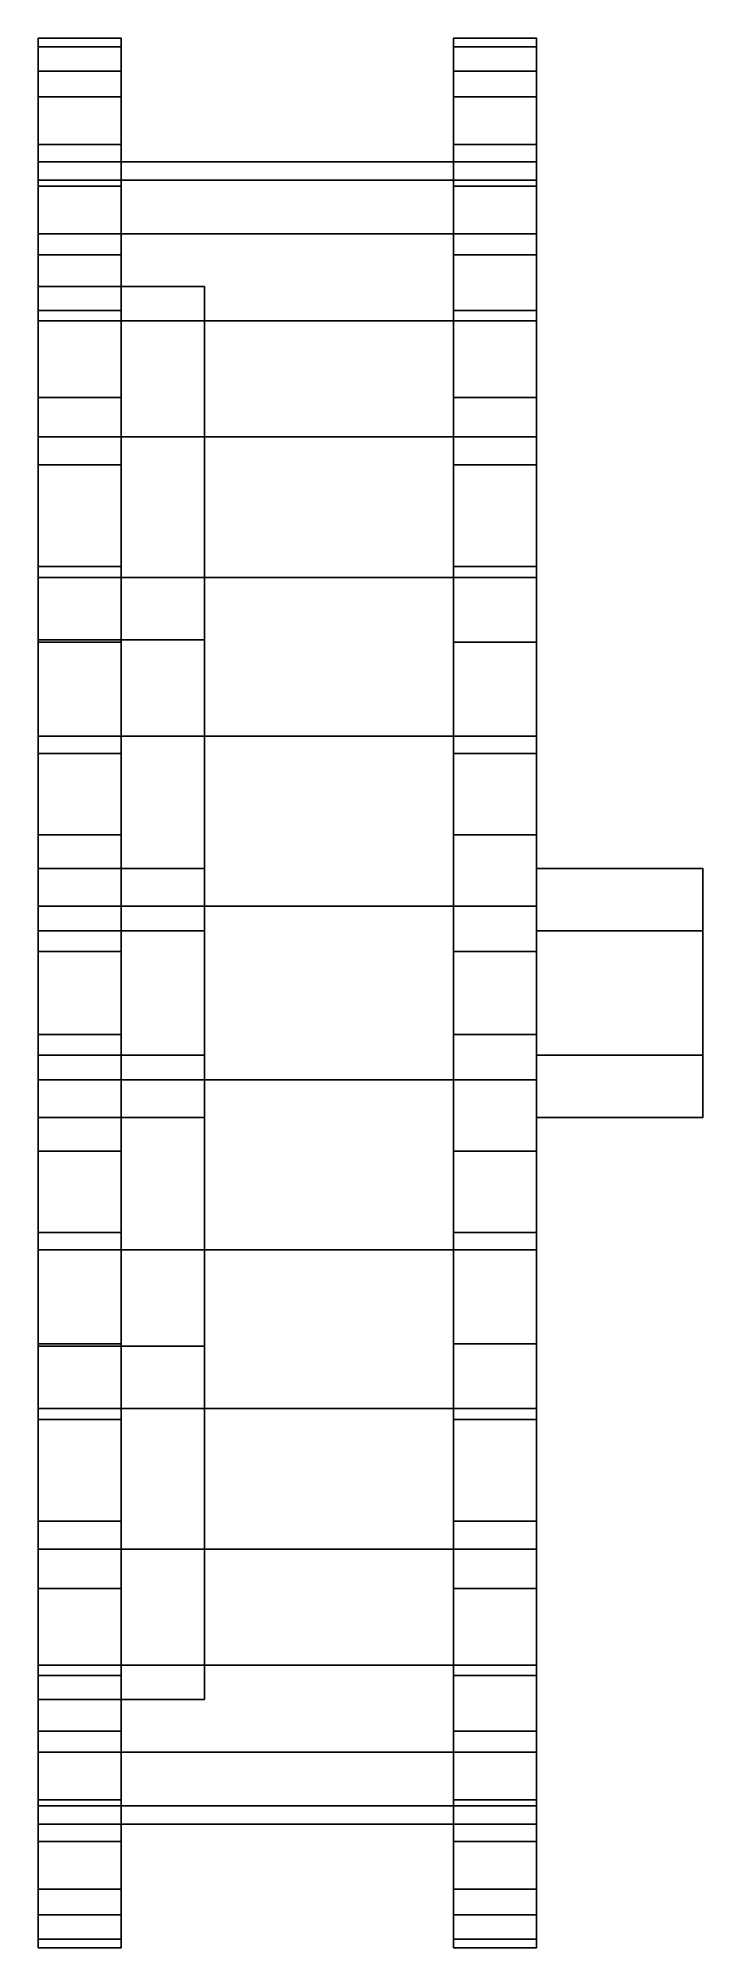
# Model space of a CAD drawing. Extents: x -0.86 to 0.86, y -0.23 to 0.23.
# Drawn here: x -0.86 to -0.7, y -0.2298 to 0.2298 of the extents above.
import ezdxf

# ---------------------------------------------------------------- set-up
doc = ezdxf.new("R2010")
doc.units = 0
doc.layers.add('WHEELS', color=2, linetype='CONTINUOUS')

msp = doc.modelspace()

# ---------------------------------------------------------------- linework, layer by layer
at = {"layer": 'WHEELS'}
for points in [[(-0.84, 0.22979, 0.0141), (-0.86, 0.22979, 0.0141), (-0.86, 0.22769, 0.03399), (-0.84, 0.22769, 0.03399)], [(-0.84, 0.2), (-0.86, 0.2), (-0.86, 0.22979, 0.0141), (-0.84, 0.22979, 0.0141)], [(-0.86, 0.22769, 0.03399), (-0.86, 0.22979, 0.0141), (-0.86, 0.2), (-0.86, 0.19563, 0.04158)], [(-0.84, 0.22979, -0.0141), (-0.86, 0.22979, -0.0141), (-0.86, 0.2), (-0.84, 0.2)], [(-0.84, 0.22769, -0.03399), (-0.86, 0.22769, -0.03399), (-0.86, 0.22979, -0.0141), (-0.84, 0.22979, -0.0141)], [(-0.86, 0.22979, -0.0141), (-0.86, 0.22769, -0.03399), (-0.86, 0.19563, -0.04158), (-0.86, 0.2)], [(-0.84, 0.22769, 0.03399), (-0.86, 0.22769, 0.03399), (-0.86, 0.19563, 0.04158), (-0.84, 0.19563, 0.04158)], [(-0.84, 0.19563, -0.04158), (-0.86, 0.19563, -0.04158), (-0.86, 0.22769, -0.03399), (-0.84, 0.22769, -0.03399)], [(-0.84, 0.19563, 0.04158), (-0.84, 0.2), (-0.84, 0.22979, 0.0141), (-0.84, 0.22769, 0.03399)], [(-0.84, 0.2), (-0.84, 0.19563, -0.04158), (-0.84, 0.22769, -0.03399), (-0.84, 0.22979, -0.0141)], [(-0.74, 0.2), (-0.76, 0.2), (-0.76, 0.22979, 0.0141), (-0.74, 0.22979, 0.0141)], [(-0.74, 0.22979, 0.0141), (-0.76, 0.22979, 0.0141), (-0.76, 0.22769, 0.03399), (-0.74, 0.22769, 0.03399)], [(-0.76, 0.22769, 0.03399), (-0.76, 0.22979, 0.0141), (-0.76, 0.2), (-0.76, 0.19563, 0.04158)], [(-0.74, 0.22769, -0.03399), (-0.76, 0.22769, -0.03399), (-0.76, 0.22979, -0.0141), (-0.74, 0.22979, -0.0141)], [(-0.74, 0.22979, -0.0141), (-0.76, 0.22979, -0.0141), (-0.76, 0.2), (-0.74, 0.2)], [(-0.76, 0.22979, -0.0141), (-0.76, 0.22769, -0.03399), (-0.76, 0.19563, -0.04158), (-0.76, 0.2)], [(-0.74, 0.22769, 0.03399), (-0.76, 0.22769, 0.03399), (-0.76, 0.19563, 0.04158), (-0.74, 0.19563, 0.04158)], [(-0.74, 0.19563, -0.04158), (-0.76, 0.19563, -0.04158), (-0.76, 0.22769, -0.03399), (-0.74, 0.22769, -0.03399)], [(-0.74, 0.19563, 0.04158), (-0.74, 0.2), (-0.74, 0.22979, 0.0141), (-0.74, 0.22769, 0.03399)], [(-0.74, 0.2), (-0.74, 0.19563, -0.04158), (-0.74, 0.22769, -0.03399), (-0.74, 0.22979, -0.0141)], [(-0.84, 0.22183, 0.06156), (-0.86, 0.22183, 0.06156), (-0.86, 0.21565, 0.08058), (-0.84, 0.21565, 0.08058)], [(-0.84, 0.19563, 0.04158), (-0.86, 0.19563, 0.04158), (-0.86, 0.22183, 0.06156), (-0.84, 0.22183, 0.06156)], [(-0.86, 0.21565, 0.08058), (-0.86, 0.22183, 0.06156), (-0.86, 0.19563, 0.04158), (-0.86, 0.18271, 0.08135)], [(-0.84, 0.22183, -0.06156), (-0.86, 0.22183, -0.06156), (-0.86, 0.19563, -0.04158), (-0.84, 0.19563, -0.04158)], [(-0.84, 0.21565, -0.08058), (-0.86, 0.21565, -0.08058), (-0.86, 0.22183, -0.06156), (-0.84, 0.22183, -0.06156)], [(-0.86, 0.22183, -0.06156), (-0.86, 0.21565, -0.08058), (-0.86, 0.18271, -0.08135), (-0.86, 0.19563, -0.04158)], [(-0.84, 0.18271, 0.08135), (-0.84, 0.19563, 0.04158), (-0.84, 0.22183, 0.06156), (-0.84, 0.21565, 0.08058)], [(-0.84, 0.19563, -0.04158), (-0.84, 0.18271, -0.08135), (-0.84, 0.21565, -0.08058), (-0.84, 0.22183, -0.06156)], [(-0.74, 0.19563, 0.04158), (-0.76, 0.19563, 0.04158), (-0.76, 0.22183, 0.06156), (-0.74, 0.22183, 0.06156)], [(-0.74, 0.22183, 0.06156), (-0.76, 0.22183, 0.06156), (-0.76, 0.21565, 0.08058), (-0.74, 0.21565, 0.08058)], [(-0.76, 0.21565, 0.08058), (-0.76, 0.22183, 0.06156), (-0.76, 0.19563, 0.04158), (-0.76, 0.18271, 0.08135)], [(-0.74, 0.21565, -0.08058), (-0.76, 0.21565, -0.08058), (-0.76, 0.22183, -0.06156), (-0.74, 0.22183, -0.06156)], [(-0.74, 0.22183, -0.06156), (-0.76, 0.22183, -0.06156), (-0.76, 0.19563, -0.04158), (-0.74, 0.19563, -0.04158)], [(-0.76, 0.22183, -0.06156), (-0.76, 0.21565, -0.08058), (-0.76, 0.18271, -0.08135), (-0.76, 0.19563, -0.04158)], [(-0.74, 0.18271, 0.08135), (-0.74, 0.19563, 0.04158), (-0.74, 0.22183, 0.06156), (-0.74, 0.21565, 0.08058)], [(-0.74, 0.19563, -0.04158), (-0.74, 0.18271, -0.08135), (-0.74, 0.21565, -0.08058), (-0.74, 0.22183, -0.06156)], [(-0.84, 0.21565, 0.08058), (-0.86, 0.21565, 0.08058), (-0.86, 0.18271, 0.08135), (-0.84, 0.18271, 0.08135)], [(-0.84, 0.18271, -0.08135), (-0.86, 0.18271, -0.08135), (-0.86, 0.21565, -0.08058), (-0.84, 0.21565, -0.08058)], [(-0.74, 0.21565, 0.08058), (-0.76, 0.21565, 0.08058), (-0.76, 0.18271, 0.08135), (-0.74, 0.18271, 0.08135)], [(-0.74, 0.18271, -0.08135), (-0.76, 0.18271, -0.08135), (-0.76, 0.21565, -0.08058), (-0.74, 0.21565, -0.08058)], [(-0.84, 0.20419, 0.10634), (-0.86, 0.20419, 0.10634), (-0.86, 0.19419, 0.12366), (-0.84, 0.19419, 0.12366)], [(-0.84, 0.18271, 0.08135), (-0.86, 0.18271, 0.08135), (-0.86, 0.20419, 0.10634), (-0.84, 0.20419, 0.10634)], [(-0.86, 0.19419, 0.12366), (-0.86, 0.20419, 0.10634), (-0.86, 0.18271, 0.08135), (-0.86, 0.1618, 0.11756)], [(-0.84, 0.20419, -0.10634), (-0.86, 0.20419, -0.10634), (-0.86, 0.18271, -0.08135), (-0.84, 0.18271, -0.08135)], [(-0.84, 0.19419, -0.12366), (-0.86, 0.19419, -0.12366), (-0.86, 0.20419, -0.10634), (-0.84, 0.20419, -0.10634)], [(-0.86, 0.20419, -0.10634), (-0.86, 0.19419, -0.12366), (-0.86, 0.1618, -0.11756), (-0.86, 0.18271, -0.08135)], [(-0.84, 0.1618, 0.11756), (-0.84, 0.18271, 0.08135), (-0.84, 0.20419, 0.10634), (-0.84, 0.19419, 0.12366)], [(-0.84, 0.18271, -0.08135), (-0.84, 0.1618, -0.11756), (-0.84, 0.19419, -0.12366), (-0.84, 0.20419, -0.10634)], [(-0.74, 0.18271, 0.08135), (-0.76, 0.18271, 0.08135), (-0.76, 0.20419, 0.10634), (-0.74, 0.20419, 0.10634)], [(-0.74, 0.20419, 0.10634), (-0.76, 0.20419, 0.10634), (-0.76, 0.19419, 0.12366), (-0.74, 0.19419, 0.12366)], [(-0.76, 0.19419, 0.12366), (-0.76, 0.20419, 0.10634), (-0.76, 0.18271, 0.08135), (-0.76, 0.1618, 0.11756)], [(-0.74, 0.19419, -0.12366), (-0.76, 0.19419, -0.12366), (-0.76, 0.20419, -0.10634), (-0.74, 0.20419, -0.10634)], [(-0.74, 0.20419, -0.10634), (-0.76, 0.20419, -0.10634), (-0.76, 0.18271, -0.08135), (-0.74, 0.18271, -0.08135)], [(-0.76, 0.20419, -0.10634), (-0.76, 0.19419, -0.12366), (-0.76, 0.1618, -0.11756), (-0.76, 0.18271, -0.08135)], [(-0.74, 0.1618, 0.11756), (-0.74, 0.18271, 0.08135), (-0.74, 0.20419, 0.10634), (-0.74, 0.19419, 0.12366)], [(-0.74, 0.18271, -0.08135), (-0.74, 0.1618, -0.11756), (-0.74, 0.19419, -0.12366), (-0.74, 0.20419, -0.10634)], [(-0.86, 0.19563, 0.04158), (-0.86, 0.2), (-0.86, 0.1, 0.17321), (-0.86, 0.13383, 0.14863)], [(-0.86, 0.1, 0.17321), (-0.86, 0.2), (-0.86, 0.17), (-0.86, 0.085, 0.14722)], [(-0.86, 0.13383, -0.14863), (-0.86, 0.1, -0.17321), (-0.86, 0.2), (-0.86, 0.19563, -0.04158)], [(-0.86, 0.2), (-0.86, 0.1, -0.17321), (-0.86, 0.085, -0.14722), (-0.86, 0.17)], [(-0.76, 0.19563, 0.04158), (-0.76, 0.2), (-0.84, 0.2), (-0.84, 0.19563, 0.04158)], [(-0.76, 0.2), (-0.76, 0.19563, -0.04158), (-0.84, 0.19563, -0.04158), (-0.84, 0.2)], [(-0.74, 0.015, 0.02598), (-0.74, 0.03), (-0.74, 0.2), (-0.74, 0.1, 0.17321)], [(-0.74, 0.1, 0.17321), (-0.74, 0.2), (-0.74, 0.19563, 0.04158), (-0.74, 0.13383, 0.14863)], [(-0.74, 0.03), (-0.74, 0.015, -0.02598), (-0.74, 0.1, -0.17321), (-0.74, 0.2)], [(-0.74, 0.2), (-0.74, 0.1, -0.17321), (-0.74, 0.13383, -0.14863), (-0.74, 0.19563, -0.04158)], [(-0.86, 0.1618, 0.11756), (-0.86, 0.18271, 0.08135), (-0.86, 0.19563, 0.04158), (-0.86, 0.13383, 0.14863)], [(-0.86, 0.18271, -0.08135), (-0.86, 0.1618, -0.11756), (-0.86, 0.13383, -0.14863), (-0.86, 0.19563, -0.04158)], [(-0.84, 0.19419, 0.12366), (-0.86, 0.19419, 0.12366), (-0.86, 0.1618, 0.11756), (-0.84, 0.1618, 0.11756)], [(-0.84, 0.1618, -0.11756), (-0.86, 0.1618, -0.11756), (-0.86, 0.19419, -0.12366), (-0.84, 0.19419, -0.12366)], [(-0.76, 0.18271, 0.08135), (-0.76, 0.19563, 0.04158), (-0.84, 0.19563, 0.04158), (-0.84, 0.18271, 0.08135)], [(-0.76, 0.19563, -0.04158), (-0.76, 0.18271, -0.08135), (-0.84, 0.18271, -0.08135), (-0.84, 0.19563, -0.04158)], [(-0.74, 0.19419, 0.12366), (-0.76, 0.19419, 0.12366), (-0.76, 0.1618, 0.11756), (-0.74, 0.1618, 0.11756)], [(-0.74, 0.1618, -0.11756), (-0.76, 0.1618, -0.11756), (-0.76, 0.19419, -0.12366), (-0.74, 0.19419, -0.12366)], [(-0.74, 0.13383, 0.14863), (-0.74, 0.19563, 0.04158), (-0.74, 0.18271, 0.08135), (-0.74, 0.1618, 0.11756)], [(-0.74, 0.19563, -0.04158), (-0.74, 0.13383, -0.14863), (-0.74, 0.1618, -0.11756), (-0.74, 0.18271, -0.08135)], [(-0.76, 0.1618, 0.11756), (-0.76, 0.18271, 0.08135), (-0.84, 0.18271, 0.08135), (-0.84, 0.1618, 0.11756)], [(-0.76, 0.18271, -0.08135), (-0.76, 0.1618, -0.11756), (-0.84, 0.1618, -0.11756), (-0.84, 0.18271, -0.08135)], [(-0.84, 0.17761, 0.14647), (-0.86, 0.17761, 0.14647), (-0.86, 0.16423, 0.16133), (-0.84, 0.16423, 0.16133)], [(-0.84, 0.1618, 0.11756), (-0.86, 0.1618, 0.11756), (-0.86, 0.17761, 0.14647), (-0.84, 0.17761, 0.14647)], [(-0.86, 0.16423, 0.16133), (-0.86, 0.17761, 0.14647), (-0.86, 0.1618, 0.11756), (-0.86, 0.13383, 0.14863)], [(-0.84, 0.17761, -0.14647), (-0.86, 0.17761, -0.14647), (-0.86, 0.1618, -0.11756), (-0.84, 0.1618, -0.11756)], [(-0.84, 0.16423, -0.16133), (-0.86, 0.16423, -0.16133), (-0.86, 0.17761, -0.14647), (-0.84, 0.17761, -0.14647)], [(-0.86, 0.17761, -0.14647), (-0.86, 0.16423, -0.16133), (-0.86, 0.13383, -0.14863), (-0.86, 0.1618, -0.11756)], [(-0.84, 0.13383, 0.14863), (-0.84, 0.1618, 0.11756), (-0.84, 0.17761, 0.14647), (-0.84, 0.16423, 0.16133)], [(-0.84, 0.1618, -0.11756), (-0.84, 0.13383, -0.14863), (-0.84, 0.16423, -0.16133), (-0.84, 0.17761, -0.14647)], [(-0.74, 0.1618, 0.11756), (-0.76, 0.1618, 0.11756), (-0.76, 0.17761, 0.14647), (-0.74, 0.17761, 0.14647)], [(-0.74, 0.17761, 0.14647), (-0.76, 0.17761, 0.14647), (-0.76, 0.16423, 0.16133), (-0.74, 0.16423, 0.16133)], [(-0.76, 0.16423, 0.16133), (-0.76, 0.17761, 0.14647), (-0.76, 0.1618, 0.11756), (-0.76, 0.13383, 0.14863)], [(-0.74, 0.16423, -0.16133), (-0.76, 0.16423, -0.16133), (-0.76, 0.17761, -0.14647), (-0.74, 0.17761, -0.14647)], [(-0.74, 0.17761, -0.14647), (-0.76, 0.17761, -0.14647), (-0.76, 0.1618, -0.11756), (-0.74, 0.1618, -0.11756)], [(-0.76, 0.17761, -0.14647), (-0.76, 0.16423, -0.16133), (-0.76, 0.13383, -0.14863), (-0.76, 0.1618, -0.11756)], [(-0.74, 0.13383, 0.14863), (-0.74, 0.1618, 0.11756), (-0.74, 0.17761, 0.14647), (-0.74, 0.16423, 0.16133)], [(-0.74, 0.1618, -0.11756), (-0.74, 0.13383, -0.14863), (-0.74, 0.16423, -0.16133), (-0.74, 0.17761, -0.14647)], [(-0.82, 0.085, -0.14722), (-0.82, 0.17), (-0.86, 0.17), (-0.86, 0.085, -0.14722)], [(-0.82, 0.17), (-0.82, 0.085, 0.14722), (-0.86, 0.085, 0.14722), (-0.86, 0.17)], [(-0.82, 0.085, 0.14722), (-0.82, 0.17), (-0.82, 0.03), (-0.82, 0.015, 0.02598)], [(-0.82, 0.17), (-0.82, 0.085, -0.14722), (-0.82, 0.015, -0.02598), (-0.82, 0.03)], [(-0.84, 0.16423, 0.16133), (-0.86, 0.16423, 0.16133), (-0.86, 0.13383, 0.14863), (-0.84, 0.13383, 0.14863)], [(-0.84, 0.13383, -0.14863), (-0.86, 0.13383, -0.14863), (-0.86, 0.16423, -0.16133), (-0.84, 0.16423, -0.16133)], [(-0.76, 0.13383, 0.14863), (-0.76, 0.1618, 0.11756), (-0.84, 0.1618, 0.11756), (-0.84, 0.13383, 0.14863)], [(-0.76, 0.1618, -0.11756), (-0.76, 0.13383, -0.14863), (-0.84, 0.13383, -0.14863), (-0.84, 0.1618, -0.11756)], [(-0.74, 0.16423, 0.16133), (-0.76, 0.16423, 0.16133), (-0.76, 0.13383, 0.14863), (-0.74, 0.13383, 0.14863)], [(-0.74, 0.13383, -0.14863), (-0.76, 0.13383, -0.14863), (-0.76, 0.16423, -0.16133), (-0.74, 0.16423, -0.16133)], [(-0.84, 0.14328, 0.1802), (-0.86, 0.14328, 0.1802), (-0.86, 0.1271, 0.19195), (-0.84, 0.1271, 0.19195)], [(-0.84, 0.13383, 0.14863), (-0.86, 0.13383, 0.14863), (-0.86, 0.14328, 0.1802), (-0.84, 0.14328, 0.1802)], [(-0.86, 0.1271, 0.19195), (-0.86, 0.14328, 0.1802), (-0.86, 0.13383, 0.14863), (-0.86, 0.1, 0.17321)], [(-0.84, 0.14328, -0.1802), (-0.86, 0.14328, -0.1802), (-0.86, 0.13383, -0.14863), (-0.84, 0.13383, -0.14863)], [(-0.84, 0.1271, -0.19195), (-0.86, 0.1271, -0.19195), (-0.86, 0.14328, -0.1802), (-0.84, 0.14328, -0.1802)], [(-0.86, 0.14328, -0.1802), (-0.86, 0.1271, -0.19195), (-0.86, 0.1, -0.17321), (-0.86, 0.13383, -0.14863)], [(-0.84, 0.1, 0.17321), (-0.84, 0.13383, 0.14863), (-0.84, 0.14328, 0.1802), (-0.84, 0.1271, 0.19195)], [(-0.84, 0.13383, -0.14863), (-0.84, 0.1, -0.17321), (-0.84, 0.1271, -0.19195), (-0.84, 0.14328, -0.1802)], [(-0.74, 0.13383, 0.14863), (-0.76, 0.13383, 0.14863), (-0.76, 0.14328, 0.1802), (-0.74, 0.14328, 0.1802)], [(-0.74, 0.14328, 0.1802), (-0.76, 0.14328, 0.1802), (-0.76, 0.1271, 0.19195), (-0.74, 0.1271, 0.19195)], [(-0.76, 0.1271, 0.19195), (-0.76, 0.14328, 0.1802), (-0.76, 0.13383, 0.14863), (-0.76, 0.1, 0.17321)], [(-0.74, 0.1271, -0.19195), (-0.76, 0.1271, -0.19195), (-0.76, 0.14328, -0.1802), (-0.74, 0.14328, -0.1802)], [(-0.74, 0.14328, -0.1802), (-0.76, 0.14328, -0.1802), (-0.76, 0.13383, -0.14863), (-0.74, 0.13383, -0.14863)], [(-0.76, 0.14328, -0.1802), (-0.76, 0.1271, -0.19195), (-0.76, 0.1, -0.17321), (-0.76, 0.13383, -0.14863)], [(-0.74, 0.1, 0.17321), (-0.74, 0.13383, 0.14863), (-0.74, 0.14328, 0.1802), (-0.74, 0.1271, 0.19195)], [(-0.74, 0.13383, -0.14863), (-0.74, 0.1, -0.17321), (-0.74, 0.1271, -0.19195), (-0.74, 0.14328, -0.1802)], [(-0.76, 0.1, 0.17321), (-0.76, 0.13383, 0.14863), (-0.84, 0.13383, 0.14863), (-0.84, 0.1, 0.17321)], [(-0.76, 0.13383, -0.14863), (-0.76, 0.1, -0.17321), (-0.84, 0.1, -0.17321), (-0.84, 0.13383, -0.14863)], [(-0.84, 0.1271, 0.19195), (-0.86, 0.1271, 0.19195), (-0.86, 0.1, 0.17321), (-0.84, 0.1, 0.17321)], [(-0.84, 0.1, -0.17321), (-0.86, 0.1, -0.17321), (-0.86, 0.1271, -0.19195), (-0.84, 0.1271, -0.19195)], [(-0.74, 0.1271, 0.19195), (-0.76, 0.1271, 0.19195), (-0.76, 0.1, 0.17321), (-0.74, 0.1, 0.17321)], [(-0.74, 0.1, -0.17321), (-0.76, 0.1, -0.17321), (-0.76, 0.1271, -0.19195), (-0.74, 0.1271, -0.19195)], [(-0.84, 0.10268, 0.20605), (-0.86, 0.10268, 0.20605), (-0.86, 0.08441, 0.21418), (-0.84, 0.08441, 0.21418)], [(-0.84, 0.1, 0.17321), (-0.86, 0.1, 0.17321), (-0.86, 0.10268, 0.20605), (-0.84, 0.10268, 0.20605)], [(-0.86, 0.08441, 0.21418), (-0.86, 0.10268, 0.20605), (-0.86, 0.1, 0.17321), (-0.86, 0.0618, 0.19021)], [(-0.84, 0.10268, -0.20605), (-0.86, 0.10268, -0.20605), (-0.86, 0.1, -0.17321), (-0.84, 0.1, -0.17321)], [(-0.84, 0.08441, -0.21418), (-0.86, 0.08441, -0.21418), (-0.86, 0.10268, -0.20605), (-0.84, 0.10268, -0.20605)], [(-0.86, 0.10268, -0.20605), (-0.86, 0.08441, -0.21418), (-0.86, 0.0618, -0.19021), (-0.86, 0.1, -0.17321)], [(-0.84, 0.0618, 0.19021), (-0.84, 0.1, 0.17321), (-0.84, 0.10268, 0.20605), (-0.84, 0.08441, 0.21418)], [(-0.84, 0.1, -0.17321), (-0.84, 0.0618, -0.19021), (-0.84, 0.08441, -0.21418), (-0.84, 0.10268, -0.20605)], [(-0.74, 0.1, 0.17321), (-0.76, 0.1, 0.17321), (-0.76, 0.10268, 0.20605), (-0.74, 0.10268, 0.20605)], [(-0.74, 0.10268, 0.20605), (-0.76, 0.10268, 0.20605), (-0.76, 0.08441, 0.21418), (-0.74, 0.08441, 0.21418)], [(-0.76, 0.08441, 0.21418), (-0.76, 0.10268, 0.20605), (-0.76, 0.1, 0.17321), (-0.76, 0.0618, 0.19021)], [(-0.74, 0.08441, -0.21418), (-0.76, 0.08441, -0.21418), (-0.76, 0.10268, -0.20605), (-0.74, 0.10268, -0.20605)], [(-0.74, 0.10268, -0.20605), (-0.76, 0.10268, -0.20605), (-0.76, 0.1, -0.17321), (-0.74, 0.1, -0.17321)], [(-0.76, 0.10268, -0.20605), (-0.76, 0.08441, -0.21418), (-0.76, 0.0618, -0.19021), (-0.76, 0.1, -0.17321)], [(-0.74, 0.0618, 0.19021), (-0.74, 0.1, 0.17321), (-0.74, 0.10268, 0.20605), (-0.74, 0.08441, 0.21418)], [(-0.74, 0.1, -0.17321), (-0.74, 0.0618, -0.19021), (-0.74, 0.08441, -0.21418), (-0.74, 0.10268, -0.20605)], [(-0.86, -0.1, 0.17321), (-0.86, 0.1, 0.17321), (-0.86, 0.085, 0.14722), (-0.86, -0.085, 0.14722)], [(-0.86, 0.0618, 0.19021), (-0.86, 0.1, 0.17321), (-0.86, -0.1, 0.17321), (-0.86, -0.0618, 0.19021)], [(-0.86, -0.0618, -0.19021), (-0.86, -0.1, -0.17321), (-0.86, 0.1, -0.17321), (-0.86, 0.0618, -0.19021)], [(-0.86, 0.1, -0.17321), (-0.86, -0.1, -0.17321), (-0.86, -0.085, -0.14722), (-0.86, 0.085, -0.14722)], [(-0.76, 0.0618, 0.19021), (-0.76, 0.1, 0.17321), (-0.84, 0.1, 0.17321), (-0.84, 0.0618, 0.19021)], [(-0.76, 0.1, -0.17321), (-0.76, 0.0618, -0.19021), (-0.84, 0.0618, -0.19021), (-0.84, 0.1, -0.17321)], [(-0.74, -0.1, 0.17321), (-0.74, 0.1, 0.17321), (-0.74, 0.0618, 0.19021), (-0.74, -0.0618, 0.19021)], [(-0.74, -0.015, 0.02598), (-0.74, 0.015, 0.02598), (-0.74, 0.1, 0.17321), (-0.74, -0.1, 0.17321)], [(-0.74, 0.015, -0.02598), (-0.74, -0.015, -0.02598), (-0.74, -0.1, -0.17321), (-0.74, 0.1, -0.17321)], [(-0.74, 0.1, -0.17321), (-0.74, -0.1, -0.17321), (-0.74, -0.0618, -0.19021), (-0.74, 0.0618, -0.19021)], [(-0.82, -0.085, -0.14722), (-0.82, 0.085, -0.14722), (-0.86, 0.085, -0.14722), (-0.86, -0.085, -0.14722)], [(-0.82, 0.085, 0.14722), (-0.82, -0.085, 0.14722), (-0.86, -0.085, 0.14722), (-0.86, 0.085, 0.14722)], [(-0.84, 0.08441, 0.21418), (-0.86, 0.08441, 0.21418), (-0.86, 0.0618, 0.19021), (-0.84, 0.0618, 0.19021)], [(-0.84, 0.0618, -0.19021), (-0.86, 0.0618, -0.19021), (-0.86, 0.08441, -0.21418), (-0.84, 0.08441, -0.21418)], [(-0.82, -0.085, 0.14722), (-0.82, 0.085, 0.14722), (-0.82, 0.015, 0.02598), (-0.82, -0.015, 0.02598)], [(-0.82, 0.085, -0.14722), (-0.82, -0.085, -0.14722), (-0.82, -0.015, -0.02598), (-0.82, 0.015, -0.02598)], [(-0.74, 0.08441, 0.21418), (-0.76, 0.08441, 0.21418), (-0.76, 0.0618, 0.19021), (-0.74, 0.0618, 0.19021)], [(-0.74, 0.0618, -0.19021), (-0.76, 0.0618, -0.19021), (-0.76, 0.08441, -0.21418), (-0.74, 0.08441, -0.21418)], [(-0.84, 0.0618, 0.19021), (-0.86, 0.0618, 0.19021), (-0.86, 0.0576, 0.22289), (-0.84, 0.0576, 0.22289)], [(-0.86, 0.03804, 0.22705), (-0.86, 0.0576, 0.22289), (-0.86, 0.0618, 0.19021), (-0.86, 0.02091, 0.1989)], [(-0.84, 0.0576, -0.22289), (-0.86, 0.0576, -0.22289), (-0.86, 0.0618, -0.19021), (-0.84, 0.0618, -0.19021)], [(-0.86, 0.0576, -0.22289), (-0.86, 0.03804, -0.22705), (-0.86, 0.02091, -0.1989), (-0.86, 0.0618, -0.19021)], [(-0.86, -0.02091, 0.1989), (-0.86, 0.02091, 0.1989), (-0.86, 0.0618, 0.19021), (-0.86, -0.0618, 0.19021)], [(-0.86, 0.02091, -0.1989), (-0.86, -0.02091, -0.1989), (-0.86, -0.0618, -0.19021), (-0.86, 0.0618, -0.19021)], [(-0.76, 0.02091, 0.1989), (-0.76, 0.0618, 0.19021), (-0.84, 0.0618, 0.19021), (-0.84, 0.02091, 0.1989)], [(-0.84, 0.02091, 0.1989), (-0.84, 0.0618, 0.19021), (-0.84, 0.0576, 0.22289), (-0.84, 0.03804, 0.22705)], [(-0.76, 0.0618, -0.19021), (-0.76, 0.02091, -0.1989), (-0.84, 0.02091, -0.1989), (-0.84, 0.0618, -0.19021)], [(-0.84, 0.0618, -0.19021), (-0.84, 0.02091, -0.1989), (-0.84, 0.03804, -0.22705), (-0.84, 0.0576, -0.22289)], [(-0.74, 0.0618, 0.19021), (-0.76, 0.0618, 0.19021), (-0.76, 0.0576, 0.22289), (-0.74, 0.0576, 0.22289)], [(-0.76, 0.03804, 0.22705), (-0.76, 0.0576, 0.22289), (-0.76, 0.0618, 0.19021), (-0.76, 0.02091, 0.1989)], [(-0.74, 0.0576, -0.22289), (-0.76, 0.0576, -0.22289), (-0.76, 0.0618, -0.19021), (-0.74, 0.0618, -0.19021)], [(-0.76, 0.0576, -0.22289), (-0.76, 0.03804, -0.22705), (-0.76, 0.02091, -0.1989), (-0.76, 0.0618, -0.19021)], [(-0.74, 0.02091, 0.1989), (-0.74, 0.0618, 0.19021), (-0.74, 0.0576, 0.22289), (-0.74, 0.03804, 0.22705)], [(-0.74, 0.0618, -0.19021), (-0.74, 0.02091, -0.1989), (-0.74, 0.03804, -0.22705), (-0.74, 0.0576, -0.22289)], [(-0.74, -0.0618, 0.19021), (-0.74, 0.0618, 0.19021), (-0.74, 0.02091, 0.1989), (-0.74, -0.02091, 0.1989)], [(-0.74, 0.0618, -0.19021), (-0.74, -0.0618, -0.19021), (-0.74, -0.02091, -0.1989), (-0.74, 0.02091, -0.1989)], [(-0.84, 0.0576, 0.22289), (-0.86, 0.0576, 0.22289), (-0.86, 0.03804, 0.22705), (-0.84, 0.03804, 0.22705)], [(-0.84, 0.03804, -0.22705), (-0.86, 0.03804, -0.22705), (-0.86, 0.0576, -0.22289), (-0.84, 0.0576, -0.22289)], [(-0.74, 0.0576, 0.22289), (-0.76, 0.0576, 0.22289), (-0.76, 0.03804, 0.22705), (-0.74, 0.03804, 0.22705)], [(-0.74, 0.03804, -0.22705), (-0.76, 0.03804, -0.22705), (-0.76, 0.0576, -0.22289), (-0.74, 0.0576, -0.22289)], [(-0.84, 0.03804, 0.22705), (-0.86, 0.03804, 0.22705), (-0.86, 0.02091, 0.1989), (-0.84, 0.02091, 0.1989)], [(-0.84, 0.02091, -0.1989), (-0.86, 0.02091, -0.1989), (-0.86, 0.03804, -0.22705), (-0.84, 0.03804, -0.22705)], [(-0.74, 0.03804, 0.22705), (-0.76, 0.03804, 0.22705), (-0.76, 0.02091, 0.1989), (-0.74, 0.02091, 0.1989)], [(-0.74, 0.02091, -0.1989), (-0.76, 0.02091, -0.1989), (-0.76, 0.03804, -0.22705), (-0.74, 0.03804, -0.22705)], [(-0.82, 0.015, 0.02598), (-0.82, 0.03), (-0.86, 0.03), (-0.86, 0.015, 0.02598)], [(-0.82, 0.03), (-0.82, 0.015, -0.02598), (-0.86, 0.015, -0.02598), (-0.86, 0.03)], [(-0.86, -0.015, 0.02598), (-0.86, 0.015, 0.02598), (-0.86, 0.03), (-0.86, -0.03)], [(-0.86, -0.03), (-0.86, 0.03), (-0.86, 0.015, -0.02598), (-0.86, -0.015, -0.02598)], [(-0.7, 0.015, 0.02598), (-0.7, 0.03), (-0.74, 0.03), (-0.74, 0.015, 0.02598)], [(-0.7, 0.03), (-0.7, 0.015, -0.02598), (-0.74, 0.015, -0.02598), (-0.74, 0.03)], [(-0.84, 0.01, -0.23), (-0.86, 0.01, -0.23), (-0.86, 0.02091, -0.1989), (-0.84, 0.02091, -0.1989)], [(-0.86, 0.01, -0.23), (-0.86, -0.01, -0.23), (-0.86, -0.02091, -0.1989), (-0.86, 0.02091, -0.1989)], [(-0.84, 0.02091, 0.1989), (-0.86, 0.02091, 0.1989), (-0.86, 0.01, 0.23), (-0.84, 0.01, 0.23)], [(-0.86, -0.01, 0.23), (-0.86, 0.01, 0.23), (-0.86, 0.02091, 0.1989), (-0.86, -0.02091, 0.1989)], [(-0.76, 0.02091, -0.1989), (-0.76, -0.02091, -0.1989), (-0.84, -0.02091, -0.1989), (-0.84, 0.02091, -0.1989)], [(-0.84, 0.02091, -0.1989), (-0.84, -0.02091, -0.1989), (-0.84, -0.01, -0.23), (-0.84, 0.01, -0.23)], [(-0.76, -0.02091, 0.1989), (-0.76, 0.02091, 0.1989), (-0.84, 0.02091, 0.1989), (-0.84, -0.02091, 0.1989)], [(-0.84, -0.02091, 0.1989), (-0.84, 0.02091, 0.1989), (-0.84, 0.01, 0.23), (-0.84, -0.01, 0.23)], [(-0.76, 0.01, -0.23), (-0.76, -0.01, -0.23), (-0.76, -0.02091, -0.1989), (-0.76, 0.02091, -0.1989)], [(-0.74, 0.01, -0.23), (-0.76, 0.01, -0.23), (-0.76, 0.02091, -0.1989), (-0.74, 0.02091, -0.1989)], [(-0.74, 0.02091, 0.1989), (-0.76, 0.02091, 0.1989), (-0.76, 0.01, 0.23), (-0.74, 0.01, 0.23)], [(-0.76, -0.01, 0.23), (-0.76, 0.01, 0.23), (-0.76, 0.02091, 0.1989), (-0.76, -0.02091, 0.1989)], [(-0.74, 0.02091, -0.1989), (-0.74, -0.02091, -0.1989), (-0.74, -0.01, -0.23), (-0.74, 0.01, -0.23)], [(-0.74, -0.02091, 0.1989), (-0.74, 0.02091, 0.1989), (-0.74, 0.01, 0.23), (-0.74, -0.01, 0.23)], [(-0.82, -0.015, 0.02598), (-0.82, 0.015, 0.02598), (-0.86, 0.015, 0.02598), (-0.86, -0.015, 0.02598)], [(-0.82, 0.015, -0.02598), (-0.82, -0.015, -0.02598), (-0.86, -0.015, -0.02598), (-0.86, 0.015, -0.02598)], [(-0.7, -0.015, 0.02598), (-0.7, 0.015, 0.02598), (-0.74, 0.015, 0.02598), (-0.74, -0.015, 0.02598)], [(-0.7, 0.015, -0.02598), (-0.7, -0.015, -0.02598), (-0.74, -0.015, -0.02598), (-0.74, 0.015, -0.02598)], [(-0.84, -0.01, -0.23), (-0.86, -0.01, -0.23), (-0.86, 0.01, -0.23), (-0.84, 0.01, -0.23)], [(-0.84, 0.01, 0.23), (-0.86, 0.01, 0.23), (-0.86, -0.01, 0.23), (-0.84, -0.01, 0.23)], [(-0.74, -0.01, -0.23), (-0.76, -0.01, -0.23), (-0.76, 0.01, -0.23), (-0.74, 0.01, -0.23)], [(-0.74, 0.01, 0.23), (-0.76, 0.01, 0.23), (-0.76, -0.01, 0.23), (-0.74, -0.01, 0.23)], [(-0.84, -0.02091, -0.1989), (-0.86, -0.02091, -0.1989), (-0.86, -0.01, -0.23), (-0.84, -0.01, -0.23)], [(-0.84, -0.01, 0.23), (-0.86, -0.01, 0.23), (-0.86, -0.02091, 0.1989), (-0.84, -0.02091, 0.1989)], [(-0.74, -0.02091, -0.1989), (-0.76, -0.02091, -0.1989), (-0.76, -0.01, -0.23), (-0.74, -0.01, -0.23)], [(-0.74, -0.01, 0.23), (-0.76, -0.01, 0.23), (-0.76, -0.02091, 0.1989), (-0.74, -0.02091, 0.1989)], [(-0.82, -0.03), (-0.82, -0.015, 0.02598), (-0.86, -0.015, 0.02598), (-0.86, -0.03)], [(-0.82, -0.015, -0.02598), (-0.82, -0.03), (-0.86, -0.03), (-0.86, -0.015, -0.02598)], [(-0.82, -0.085, -0.14722), (-0.82, -0.17), (-0.82, -0.03), (-0.82, -0.015, -0.02598)], [(-0.82, -0.17), (-0.82, -0.085, 0.14722), (-0.82, -0.015, 0.02598), (-0.82, -0.03)], [(-0.7, -0.03), (-0.7, -0.015, 0.02598), (-0.74, -0.015, 0.02598), (-0.74, -0.03)], [(-0.7, -0.015, -0.02598), (-0.7, -0.03), (-0.74, -0.03), (-0.74, -0.015, -0.02598)], [(-0.74, -0.015, -0.02598), (-0.74, -0.03), (-0.74, -0.2), (-0.74, -0.1, -0.17321)], [(-0.74, -0.03), (-0.74, -0.015, 0.02598), (-0.74, -0.1, 0.17321), (-0.74, -0.2)], [(-0.84, -0.03804, -0.22705), (-0.86, -0.03804, -0.22705), (-0.86, -0.02091, -0.1989), (-0.84, -0.02091, -0.1989)], [(-0.86, -0.03804, -0.22705), (-0.86, -0.0576, -0.22289), (-0.86, -0.0618, -0.19021), (-0.86, -0.02091, -0.1989)], [(-0.84, -0.02091, 0.1989), (-0.86, -0.02091, 0.1989), (-0.86, -0.03804, 0.22705), (-0.84, -0.03804, 0.22705)], [(-0.86, -0.0576, 0.22289), (-0.86, -0.03804, 0.22705), (-0.86, -0.02091, 0.1989), (-0.86, -0.0618, 0.19021)], [(-0.76, -0.02091, -0.1989), (-0.76, -0.0618, -0.19021), (-0.84, -0.0618, -0.19021), (-0.84, -0.02091, -0.1989)], [(-0.84, -0.02091, -0.1989), (-0.84, -0.0618, -0.19021), (-0.84, -0.0576, -0.22289), (-0.84, -0.03804, -0.22705)], [(-0.76, -0.0618, 0.19021), (-0.76, -0.02091, 0.1989), (-0.84, -0.02091, 0.1989), (-0.84, -0.0618, 0.19021)], [(-0.84, -0.0618, 0.19021), (-0.84, -0.02091, 0.1989), (-0.84, -0.03804, 0.22705), (-0.84, -0.0576, 0.22289)], [(-0.74, -0.03804, -0.22705), (-0.76, -0.03804, -0.22705), (-0.76, -0.02091, -0.1989), (-0.74, -0.02091, -0.1989)], [(-0.76, -0.03804, -0.22705), (-0.76, -0.0576, -0.22289), (-0.76, -0.0618, -0.19021), (-0.76, -0.02091, -0.1989)], [(-0.74, -0.02091, 0.1989), (-0.76, -0.02091, 0.1989), (-0.76, -0.03804, 0.22705), (-0.74, -0.03804, 0.22705)], [(-0.76, -0.0576, 0.22289), (-0.76, -0.03804, 0.22705), (-0.76, -0.02091, 0.1989), (-0.76, -0.0618, 0.19021)], [(-0.74, -0.02091, -0.1989), (-0.74, -0.0618, -0.19021), (-0.74, -0.0576, -0.22289), (-0.74, -0.03804, -0.22705)], [(-0.74, -0.0618, 0.19021), (-0.74, -0.02091, 0.1989), (-0.74, -0.03804, 0.22705), (-0.74, -0.0576, 0.22289)], [(-0.84, -0.0576, -0.22289), (-0.86, -0.0576, -0.22289), (-0.86, -0.03804, -0.22705), (-0.84, -0.03804, -0.22705)], [(-0.84, -0.03804, 0.22705), (-0.86, -0.03804, 0.22705), (-0.86, -0.0576, 0.22289), (-0.84, -0.0576, 0.22289)], [(-0.74, -0.0576, -0.22289), (-0.76, -0.0576, -0.22289), (-0.76, -0.03804, -0.22705), (-0.74, -0.03804, -0.22705)], [(-0.74, -0.03804, 0.22705), (-0.76, -0.03804, 0.22705), (-0.76, -0.0576, 0.22289), (-0.74, -0.0576, 0.22289)], [(-0.84, -0.0618, -0.19021), (-0.86, -0.0618, -0.19021), (-0.86, -0.0576, -0.22289), (-0.84, -0.0576, -0.22289)], [(-0.84, -0.0576, 0.22289), (-0.86, -0.0576, 0.22289), (-0.86, -0.0618, 0.19021), (-0.84, -0.0618, 0.19021)], [(-0.74, -0.0618, -0.19021), (-0.76, -0.0618, -0.19021), (-0.76, -0.0576, -0.22289), (-0.74, -0.0576, -0.22289)], [(-0.74, -0.0576, 0.22289), (-0.76, -0.0576, 0.22289), (-0.76, -0.0618, 0.19021), (-0.74, -0.0618, 0.19021)], [(-0.84, -0.08441, -0.21418), (-0.86, -0.08441, -0.21418), (-0.86, -0.0618, -0.19021), (-0.84, -0.0618, -0.19021)], [(-0.86, -0.08441, -0.21418), (-0.86, -0.10268, -0.20605), (-0.86, -0.1, -0.17321), (-0.86, -0.0618, -0.19021)], [(-0.84, -0.0618, 0.19021), (-0.86, -0.0618, 0.19021), (-0.86, -0.08441, 0.21418), (-0.84, -0.08441, 0.21418)], [(-0.86, -0.10268, 0.20605), (-0.86, -0.08441, 0.21418), (-0.86, -0.0618, 0.19021), (-0.86, -0.1, 0.17321)], [(-0.76, -0.0618, -0.19021), (-0.76, -0.1, -0.17321), (-0.84, -0.1, -0.17321), (-0.84, -0.0618, -0.19021)], [(-0.84, -0.0618, -0.19021), (-0.84, -0.1, -0.17321), (-0.84, -0.10268, -0.20605), (-0.84, -0.08441, -0.21418)], [(-0.76, -0.1, 0.17321), (-0.76, -0.0618, 0.19021), (-0.84, -0.0618, 0.19021), (-0.84, -0.1, 0.17321)], [(-0.84, -0.1, 0.17321), (-0.84, -0.0618, 0.19021), (-0.84, -0.08441, 0.21418), (-0.84, -0.10268, 0.20605)], [(-0.74, -0.08441, -0.21418), (-0.76, -0.08441, -0.21418), (-0.76, -0.0618, -0.19021), (-0.74, -0.0618, -0.19021)], [(-0.76, -0.08441, -0.21418), (-0.76, -0.10268, -0.20605), (-0.76, -0.1, -0.17321), (-0.76, -0.0618, -0.19021)], [(-0.74, -0.0618, 0.19021), (-0.76, -0.0618, 0.19021), (-0.76, -0.08441, 0.21418), (-0.74, -0.08441, 0.21418)], [(-0.76, -0.10268, 0.20605), (-0.76, -0.08441, 0.21418), (-0.76, -0.0618, 0.19021), (-0.76, -0.1, 0.17321)], [(-0.74, -0.0618, -0.19021), (-0.74, -0.1, -0.17321), (-0.74, -0.10268, -0.20605), (-0.74, -0.08441, -0.21418)], [(-0.74, -0.1, 0.17321), (-0.74, -0.0618, 0.19021), (-0.74, -0.08441, 0.21418), (-0.74, -0.10268, 0.20605)], [(-0.84, -0.10268, -0.20605), (-0.86, -0.10268, -0.20605), (-0.86, -0.08441, -0.21418), (-0.84, -0.08441, -0.21418)], [(-0.84, -0.08441, 0.21418), (-0.86, -0.08441, 0.21418), (-0.86, -0.10268, 0.20605), (-0.84, -0.10268, 0.20605)], [(-0.82, -0.17), (-0.82, -0.085, -0.14722), (-0.86, -0.085, -0.14722), (-0.86, -0.17)], [(-0.82, -0.085, 0.14722), (-0.82, -0.17), (-0.86, -0.17), (-0.86, -0.085, 0.14722)], [(-0.86, -0.1, -0.17321), (-0.86, -0.2), (-0.86, -0.17), (-0.86, -0.085, -0.14722)], [(-0.86, -0.2), (-0.86, -0.1, 0.17321), (-0.86, -0.085, 0.14722), (-0.86, -0.17)], [(-0.74, -0.10268, -0.20605), (-0.76, -0.10268, -0.20605), (-0.76, -0.08441, -0.21418), (-0.74, -0.08441, -0.21418)], [(-0.74, -0.08441, 0.21418), (-0.76, -0.08441, 0.21418), (-0.76, -0.10268, 0.20605), (-0.74, -0.10268, 0.20605)], [(-0.84, -0.1, -0.17321), (-0.86, -0.1, -0.17321), (-0.86, -0.10268, -0.20605), (-0.84, -0.10268, -0.20605)], [(-0.84, -0.1271, -0.19195), (-0.86, -0.1271, -0.19195), (-0.86, -0.1, -0.17321), (-0.84, -0.1, -0.17321)], [(-0.86, -0.1271, -0.19195), (-0.86, -0.14328, -0.1802), (-0.86, -0.13383, -0.14863), (-0.86, -0.1, -0.17321)], [(-0.84, -0.1, 0.17321), (-0.86, -0.1, 0.17321), (-0.86, -0.1271, 0.19195), (-0.84, -0.1271, 0.19195)], [(-0.86, -0.14328, 0.1802), (-0.86, -0.1271, 0.19195), (-0.86, -0.1, 0.17321), (-0.86, -0.13383, 0.14863)], [(-0.84, -0.10268, 0.20605), (-0.86, -0.10268, 0.20605), (-0.86, -0.1, 0.17321), (-0.84, -0.1, 0.17321)], [(-0.86, -0.19563, -0.04158), (-0.86, -0.2), (-0.86, -0.1, -0.17321), (-0.86, -0.13383, -0.14863)], [(-0.86, -0.13383, 0.14863), (-0.86, -0.1, 0.17321), (-0.86, -0.2), (-0.86, -0.19563, 0.04158)], [(-0.76, -0.1, -0.17321), (-0.76, -0.13383, -0.14863), (-0.84, -0.13383, -0.14863), (-0.84, -0.1, -0.17321)], [(-0.84, -0.1, -0.17321), (-0.84, -0.13383, -0.14863), (-0.84, -0.14328, -0.1802), (-0.84, -0.1271, -0.19195)], [(-0.76, -0.13383, 0.14863), (-0.76, -0.1, 0.17321), (-0.84, -0.1, 0.17321), (-0.84, -0.13383, 0.14863)], [(-0.84, -0.13383, 0.14863), (-0.84, -0.1, 0.17321), (-0.84, -0.1271, 0.19195), (-0.84, -0.14328, 0.1802)], [(-0.74, -0.1, -0.17321), (-0.76, -0.1, -0.17321), (-0.76, -0.10268, -0.20605), (-0.74, -0.10268, -0.20605)], [(-0.74, -0.1271, -0.19195), (-0.76, -0.1271, -0.19195), (-0.76, -0.1, -0.17321), (-0.74, -0.1, -0.17321)], [(-0.76, -0.1271, -0.19195), (-0.76, -0.14328, -0.1802), (-0.76, -0.13383, -0.14863), (-0.76, -0.1, -0.17321)], [(-0.74, -0.1, 0.17321), (-0.76, -0.1, 0.17321), (-0.76, -0.1271, 0.19195), (-0.74, -0.1271, 0.19195)], [(-0.76, -0.14328, 0.1802), (-0.76, -0.1271, 0.19195), (-0.76, -0.1, 0.17321), (-0.76, -0.13383, 0.14863)], [(-0.74, -0.10268, 0.20605), (-0.76, -0.10268, 0.20605), (-0.76, -0.1, 0.17321), (-0.74, -0.1, 0.17321)], [(-0.74, -0.1, -0.17321), (-0.74, -0.13383, -0.14863), (-0.74, -0.14328, -0.1802), (-0.74, -0.1271, -0.19195)], [(-0.74, -0.13383, 0.14863), (-0.74, -0.1, 0.17321), (-0.74, -0.1271, 0.19195), (-0.74, -0.14328, 0.1802)], [(-0.74, -0.1, -0.17321), (-0.74, -0.2), (-0.74, -0.19563, -0.04158), (-0.74, -0.13383, -0.14863)], [(-0.74, -0.2), (-0.74, -0.1, 0.17321), (-0.74, -0.13383, 0.14863), (-0.74, -0.19563, 0.04158)], [(-0.84, -0.14328, -0.1802), (-0.86, -0.14328, -0.1802), (-0.86, -0.1271, -0.19195), (-0.84, -0.1271, -0.19195)], [(-0.84, -0.1271, 0.19195), (-0.86, -0.1271, 0.19195), (-0.86, -0.14328, 0.1802), (-0.84, -0.14328, 0.1802)], [(-0.74, -0.14328, -0.1802), (-0.76, -0.14328, -0.1802), (-0.76, -0.1271, -0.19195), (-0.74, -0.1271, -0.19195)], [(-0.74, -0.1271, 0.19195), (-0.76, -0.1271, 0.19195), (-0.76, -0.14328, 0.1802), (-0.74, -0.14328, 0.1802)], [(-0.84, -0.13383, -0.14863), (-0.86, -0.13383, -0.14863), (-0.86, -0.14328, -0.1802), (-0.84, -0.14328, -0.1802)], [(-0.84, -0.16423, -0.16133), (-0.86, -0.16423, -0.16133), (-0.86, -0.13383, -0.14863), (-0.84, -0.13383, -0.14863)], [(-0.86, -0.16423, -0.16133), (-0.86, -0.17761, -0.14647), (-0.86, -0.1618, -0.11756), (-0.86, -0.13383, -0.14863)], [(-0.84, -0.13383, 0.14863), (-0.86, -0.13383, 0.14863), (-0.86, -0.16423, 0.16133), (-0.84, -0.16423, 0.16133)], [(-0.86, -0.17761, 0.14647), (-0.86, -0.16423, 0.16133), (-0.86, -0.13383, 0.14863), (-0.86, -0.1618, 0.11756)], [(-0.84, -0.14328, 0.1802), (-0.86, -0.14328, 0.1802), (-0.86, -0.13383, 0.14863), (-0.84, -0.13383, 0.14863)], [(-0.86, -0.1618, -0.11756), (-0.86, -0.18271, -0.08135), (-0.86, -0.19563, -0.04158), (-0.86, -0.13383, -0.14863)], [(-0.86, -0.18271, 0.08135), (-0.86, -0.1618, 0.11756), (-0.86, -0.13383, 0.14863), (-0.86, -0.19563, 0.04158)], [(-0.76, -0.13383, -0.14863), (-0.76, -0.1618, -0.11756), (-0.84, -0.1618, -0.11756), (-0.84, -0.13383, -0.14863)], [(-0.84, -0.13383, -0.14863), (-0.84, -0.1618, -0.11756), (-0.84, -0.17761, -0.14647), (-0.84, -0.16423, -0.16133)], [(-0.76, -0.1618, 0.11756), (-0.76, -0.13383, 0.14863), (-0.84, -0.13383, 0.14863), (-0.84, -0.1618, 0.11756)], [(-0.84, -0.1618, 0.11756), (-0.84, -0.13383, 0.14863), (-0.84, -0.16423, 0.16133), (-0.84, -0.17761, 0.14647)], [(-0.74, -0.13383, -0.14863), (-0.76, -0.13383, -0.14863), (-0.76, -0.14328, -0.1802), (-0.74, -0.14328, -0.1802)], [(-0.74, -0.16423, -0.16133), (-0.76, -0.16423, -0.16133), (-0.76, -0.13383, -0.14863), (-0.74, -0.13383, -0.14863)], [(-0.76, -0.16423, -0.16133), (-0.76, -0.17761, -0.14647), (-0.76, -0.1618, -0.11756), (-0.76, -0.13383, -0.14863)], [(-0.74, -0.13383, 0.14863), (-0.76, -0.13383, 0.14863), (-0.76, -0.16423, 0.16133), (-0.74, -0.16423, 0.16133)], [(-0.76, -0.17761, 0.14647), (-0.76, -0.16423, 0.16133), (-0.76, -0.13383, 0.14863), (-0.76, -0.1618, 0.11756)], [(-0.74, -0.14328, 0.1802), (-0.76, -0.14328, 0.1802), (-0.76, -0.13383, 0.14863), (-0.74, -0.13383, 0.14863)], [(-0.74, -0.13383, -0.14863), (-0.74, -0.1618, -0.11756), (-0.74, -0.17761, -0.14647), (-0.74, -0.16423, -0.16133)], [(-0.74, -0.1618, 0.11756), (-0.74, -0.13383, 0.14863), (-0.74, -0.16423, 0.16133), (-0.74, -0.17761, 0.14647)], [(-0.74, -0.13383, -0.14863), (-0.74, -0.19563, -0.04158), (-0.74, -0.18271, -0.08135), (-0.74, -0.1618, -0.11756)], [(-0.74, -0.19563, 0.04158), (-0.74, -0.13383, 0.14863), (-0.74, -0.1618, 0.11756), (-0.74, -0.18271, 0.08135)], [(-0.84, -0.1618, -0.11756), (-0.86, -0.1618, -0.11756), (-0.86, -0.17761, -0.14647), (-0.84, -0.17761, -0.14647)], [(-0.84, -0.19419, -0.12366), (-0.86, -0.19419, -0.12366), (-0.86, -0.1618, -0.11756), (-0.84, -0.1618, -0.11756)], [(-0.86, -0.19419, -0.12366), (-0.86, -0.20419, -0.10634), (-0.86, -0.18271, -0.08135), (-0.86, -0.1618, -0.11756)], [(-0.84, -0.1618, 0.11756), (-0.86, -0.1618, 0.11756), (-0.86, -0.19419, 0.12366), (-0.84, -0.19419, 0.12366)], [(-0.86, -0.20419, 0.10634), (-0.86, -0.19419, 0.12366), (-0.86, -0.1618, 0.11756), (-0.86, -0.18271, 0.08135)], [(-0.84, -0.17761, 0.14647), (-0.86, -0.17761, 0.14647), (-0.86, -0.1618, 0.11756), (-0.84, -0.1618, 0.11756)], [(-0.84, -0.17761, -0.14647), (-0.86, -0.17761, -0.14647), (-0.86, -0.16423, -0.16133), (-0.84, -0.16423, -0.16133)], [(-0.84, -0.16423, 0.16133), (-0.86, -0.16423, 0.16133), (-0.86, -0.17761, 0.14647), (-0.84, -0.17761, 0.14647)], [(-0.76, -0.1618, -0.11756), (-0.76, -0.18271, -0.08135), (-0.84, -0.18271, -0.08135), (-0.84, -0.1618, -0.11756)], [(-0.84, -0.1618, -0.11756), (-0.84, -0.18271, -0.08135), (-0.84, -0.20419, -0.10634), (-0.84, -0.19419, -0.12366)], [(-0.76, -0.18271, 0.08135), (-0.76, -0.1618, 0.11756), (-0.84, -0.1618, 0.11756), (-0.84, -0.18271, 0.08135)], [(-0.84, -0.18271, 0.08135), (-0.84, -0.1618, 0.11756), (-0.84, -0.19419, 0.12366), (-0.84, -0.20419, 0.10634)], [(-0.74, -0.1618, -0.11756), (-0.76, -0.1618, -0.11756), (-0.76, -0.17761, -0.14647), (-0.74, -0.17761, -0.14647)], [(-0.74, -0.19419, -0.12366), (-0.76, -0.19419, -0.12366), (-0.76, -0.1618, -0.11756), (-0.74, -0.1618, -0.11756)], [(-0.76, -0.19419, -0.12366), (-0.76, -0.20419, -0.10634), (-0.76, -0.18271, -0.08135), (-0.76, -0.1618, -0.11756)], [(-0.74, -0.1618, 0.11756), (-0.76, -0.1618, 0.11756), (-0.76, -0.19419, 0.12366), (-0.74, -0.19419, 0.12366)], [(-0.76, -0.20419, 0.10634), (-0.76, -0.19419, 0.12366), (-0.76, -0.1618, 0.11756), (-0.76, -0.18271, 0.08135)], [(-0.74, -0.17761, 0.14647), (-0.76, -0.17761, 0.14647), (-0.76, -0.1618, 0.11756), (-0.74, -0.1618, 0.11756)], [(-0.74, -0.17761, -0.14647), (-0.76, -0.17761, -0.14647), (-0.76, -0.16423, -0.16133), (-0.74, -0.16423, -0.16133)], [(-0.74, -0.16423, 0.16133), (-0.76, -0.16423, 0.16133), (-0.76, -0.17761, 0.14647), (-0.74, -0.17761, 0.14647)], [(-0.74, -0.1618, -0.11756), (-0.74, -0.18271, -0.08135), (-0.74, -0.20419, -0.10634), (-0.74, -0.19419, -0.12366)], [(-0.74, -0.18271, 0.08135), (-0.74, -0.1618, 0.11756), (-0.74, -0.19419, 0.12366), (-0.74, -0.20419, 0.10634)], [(-0.84, -0.18271, -0.08135), (-0.86, -0.18271, -0.08135), (-0.86, -0.20419, -0.10634), (-0.84, -0.20419, -0.10634)], [(-0.84, -0.21565, -0.08058), (-0.86, -0.21565, -0.08058), (-0.86, -0.18271, -0.08135), (-0.84, -0.18271, -0.08135)], [(-0.86, -0.21565, -0.08058), (-0.86, -0.22183, -0.06156), (-0.86, -0.19563, -0.04158), (-0.86, -0.18271, -0.08135)], [(-0.84, -0.18271, 0.08135), (-0.86, -0.18271, 0.08135), (-0.86, -0.21565, 0.08058), (-0.84, -0.21565, 0.08058)], [(-0.86, -0.22183, 0.06156), (-0.86, -0.21565, 0.08058), (-0.86, -0.18271, 0.08135), (-0.86, -0.19563, 0.04158)], [(-0.84, -0.20419, 0.10634), (-0.86, -0.20419, 0.10634), (-0.86, -0.18271, 0.08135), (-0.84, -0.18271, 0.08135)], [(-0.76, -0.18271, -0.08135), (-0.76, -0.19563, -0.04158), (-0.84, -0.19563, -0.04158), (-0.84, -0.18271, -0.08135)], [(-0.84, -0.18271, -0.08135), (-0.84, -0.19563, -0.04158), (-0.84, -0.22183, -0.06156), (-0.84, -0.21565, -0.08058)], [(-0.76, -0.19563, 0.04158), (-0.76, -0.18271, 0.08135), (-0.84, -0.18271, 0.08135), (-0.84, -0.19563, 0.04158)], [(-0.84, -0.19563, 0.04158), (-0.84, -0.18271, 0.08135), (-0.84, -0.21565, 0.08058), (-0.84, -0.22183, 0.06156)], [(-0.74, -0.18271, -0.08135), (-0.76, -0.18271, -0.08135), (-0.76, -0.20419, -0.10634), (-0.74, -0.20419, -0.10634)], [(-0.74, -0.21565, -0.08058), (-0.76, -0.21565, -0.08058), (-0.76, -0.18271, -0.08135), (-0.74, -0.18271, -0.08135)], [(-0.76, -0.21565, -0.08058), (-0.76, -0.22183, -0.06156), (-0.76, -0.19563, -0.04158), (-0.76, -0.18271, -0.08135)], [(-0.74, -0.18271, 0.08135), (-0.76, -0.18271, 0.08135), (-0.76, -0.21565, 0.08058), (-0.74, -0.21565, 0.08058)], [(-0.76, -0.22183, 0.06156), (-0.76, -0.21565, 0.08058), (-0.76, -0.18271, 0.08135), (-0.76, -0.19563, 0.04158)], [(-0.74, -0.20419, 0.10634), (-0.76, -0.20419, 0.10634), (-0.76, -0.18271, 0.08135), (-0.74, -0.18271, 0.08135)], [(-0.74, -0.18271, -0.08135), (-0.74, -0.19563, -0.04158), (-0.74, -0.22183, -0.06156), (-0.74, -0.21565, -0.08058)], [(-0.74, -0.19563, 0.04158), (-0.74, -0.18271, 0.08135), (-0.74, -0.21565, 0.08058), (-0.74, -0.22183, 0.06156)], [(-0.84, -0.20419, -0.10634), (-0.86, -0.20419, -0.10634), (-0.86, -0.19419, -0.12366), (-0.84, -0.19419, -0.12366)], [(-0.84, -0.19419, 0.12366), (-0.86, -0.19419, 0.12366), (-0.86, -0.20419, 0.10634), (-0.84, -0.20419, 0.10634)], [(-0.84, -0.19563, -0.04158), (-0.86, -0.19563, -0.04158), (-0.86, -0.22183, -0.06156), (-0.84, -0.22183, -0.06156)], [(-0.84, -0.22769, -0.03399), (-0.86, -0.22769, -0.03399), (-0.86, -0.19563, -0.04158), (-0.84, -0.19563, -0.04158)], [(-0.86, -0.22769, -0.03399), (-0.86, -0.22979, -0.0141), (-0.86, -0.2), (-0.86, -0.19563, -0.04158)], [(-0.84, -0.19563, 0.04158), (-0.86, -0.19563, 0.04158), (-0.86, -0.22769, 0.03399), (-0.84, -0.22769, 0.03399)], [(-0.86, -0.22979, 0.0141), (-0.86, -0.22769, 0.03399), (-0.86, -0.19563, 0.04158), (-0.86, -0.2)], [(-0.84, -0.22183, 0.06156), (-0.86, -0.22183, 0.06156), (-0.86, -0.19563, 0.04158), (-0.84, -0.19563, 0.04158)], [(-0.76, -0.19563, -0.04158), (-0.76, -0.2), (-0.84, -0.2), (-0.84, -0.19563, -0.04158)], [(-0.84, -0.19563, -0.04158), (-0.84, -0.2), (-0.84, -0.22979, -0.0141), (-0.84, -0.22769, -0.03399)], [(-0.76, -0.2), (-0.76, -0.19563, 0.04158), (-0.84, -0.19563, 0.04158), (-0.84, -0.2)], [(-0.84, -0.2), (-0.84, -0.19563, 0.04158), (-0.84, -0.22769, 0.03399), (-0.84, -0.22979, 0.0141)], [(-0.74, -0.20419, -0.10634), (-0.76, -0.20419, -0.10634), (-0.76, -0.19419, -0.12366), (-0.74, -0.19419, -0.12366)], [(-0.74, -0.19419, 0.12366), (-0.76, -0.19419, 0.12366), (-0.76, -0.20419, 0.10634), (-0.74, -0.20419, 0.10634)], [(-0.74, -0.19563, -0.04158), (-0.76, -0.19563, -0.04158), (-0.76, -0.22183, -0.06156), (-0.74, -0.22183, -0.06156)], [(-0.74, -0.22769, -0.03399), (-0.76, -0.22769, -0.03399), (-0.76, -0.19563, -0.04158), (-0.74, -0.19563, -0.04158)], [(-0.76, -0.22769, -0.03399), (-0.76, -0.22979, -0.0141), (-0.76, -0.2), (-0.76, -0.19563, -0.04158)], [(-0.74, -0.19563, 0.04158), (-0.76, -0.19563, 0.04158), (-0.76, -0.22769, 0.03399), (-0.74, -0.22769, 0.03399)], [(-0.76, -0.22979, 0.0141), (-0.76, -0.22769, 0.03399), (-0.76, -0.19563, 0.04158), (-0.76, -0.2)], [(-0.74, -0.22183, 0.06156), (-0.76, -0.22183, 0.06156), (-0.76, -0.19563, 0.04158), (-0.74, -0.19563, 0.04158)], [(-0.74, -0.19563, -0.04158), (-0.74, -0.2), (-0.74, -0.22979, -0.0141), (-0.74, -0.22769, -0.03399)], [(-0.74, -0.2), (-0.74, -0.19563, 0.04158), (-0.74, -0.22769, 0.03399), (-0.74, -0.22979, 0.0141)], [(-0.84, -0.2), (-0.86, -0.2), (-0.86, -0.22979, -0.0141), (-0.84, -0.22979, -0.0141)], [(-0.84, -0.22979, 0.0141), (-0.86, -0.22979, 0.0141), (-0.86, -0.2), (-0.84, -0.2)], [(-0.74, -0.2), (-0.76, -0.2), (-0.76, -0.22979, -0.0141), (-0.74, -0.22979, -0.0141)], [(-0.74, -0.22979, 0.0141), (-0.76, -0.22979, 0.0141), (-0.76, -0.2), (-0.74, -0.2)], [(-0.84, -0.22183, -0.06156), (-0.86, -0.22183, -0.06156), (-0.86, -0.21565, -0.08058), (-0.84, -0.21565, -0.08058)], [(-0.84, -0.21565, 0.08058), (-0.86, -0.21565, 0.08058), (-0.86, -0.22183, 0.06156), (-0.84, -0.22183, 0.06156)], [(-0.74, -0.22183, -0.06156), (-0.76, -0.22183, -0.06156), (-0.76, -0.21565, -0.08058), (-0.74, -0.21565, -0.08058)], [(-0.74, -0.21565, 0.08058), (-0.76, -0.21565, 0.08058), (-0.76, -0.22183, 0.06156), (-0.74, -0.22183, 0.06156)], [(-0.84, -0.22979, -0.0141), (-0.86, -0.22979, -0.0141), (-0.86, -0.22769, -0.03399), (-0.84, -0.22769, -0.03399)], [(-0.84, -0.22769, 0.03399), (-0.86, -0.22769, 0.03399), (-0.86, -0.22979, 0.0141), (-0.84, -0.22979, 0.0141)], [(-0.74, -0.22979, -0.0141), (-0.76, -0.22979, -0.0141), (-0.76, -0.22769, -0.03399), (-0.74, -0.22769, -0.03399)], [(-0.74, -0.22769, 0.03399), (-0.76, -0.22769, 0.03399), (-0.76, -0.22979, 0.0141), (-0.74, -0.22979, 0.0141)]]:
    msp.add_3dface(points, dxfattribs=at)

doc.saveas('drawing.dxf')
